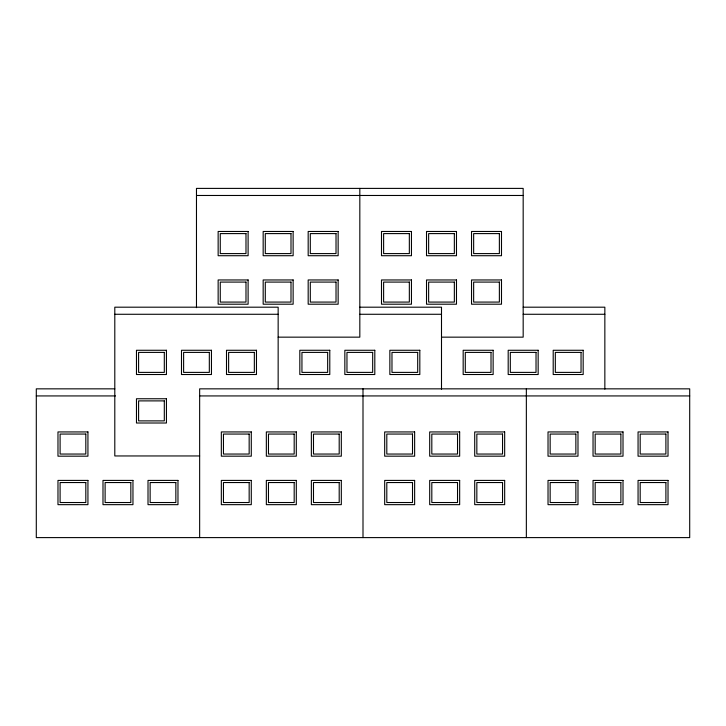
<?xml version="1.0" encoding="UTF-8"?>
<svg xmlns="http://www.w3.org/2000/svg" width="726" height="726" viewBox="0 0 726 726"><rect width="100%" height="100%" fill="white"/><g stroke="black" fill="none" stroke-linecap="round" stroke-linejoin="round"><path stroke-width="1.09" d="M196.474 195.476L523.174 195.476M359.824 307.189L441.499 307.189L441.499 389.2M523.174 307.189L604.849 307.189L604.849 389.127M114.799 314.276L278.149 314.276M359.824 314.276L441.499 314.276M523.174 314.276L604.849 314.276M278.149 337.154L359.824 337.154L359.824 188.397M441.499 337.154L523.174 337.154L523.174 188.397L196.474 188.397L196.474 307.679M114.799 388.846L36.3 388.846L36.3 537.603L689.7 537.603L689.7 388.846L199.65 388.846L199.65 537.603M36.3 395.933L115.498 395.933M199.65 395.933L689.7 395.933M199.65 455.955L114.799 455.955L114.799 307.189L278.149 307.189L278.149 389.2M526.35 388.846L526.35 537.603M363 388.846L363 537.603M248.11 231.476L218.145 231.476L218.145 255.715L248.11 255.715L248.11 231.476M293.132 231.476L263.166 231.476L263.166 255.715L293.132 255.715L293.132 231.476M338.144 231.476L308.178 231.476L308.178 255.715L338.144 255.715L338.144 231.476M411.46 231.476L381.495 231.476L381.495 255.715L411.46 255.715L411.46 231.476M456.482 231.476L426.516 231.476L426.516 255.715L456.482 255.715L456.482 231.476M501.494 231.476L471.528 231.476L471.528 255.715L501.494 255.715L501.494 231.476M245.987 233.6L220.268 233.6L220.268 253.592L245.987 253.592L245.987 233.6M290.999 233.6L265.289 233.6L265.289 253.592L290.999 253.592L290.999 233.6M336.02 233.6L310.301 233.6L310.301 253.592L336.02 253.592L336.02 233.6M409.337 233.6L383.618 233.6L383.618 253.592L409.337 253.592L409.337 233.6M454.349 233.6L428.639 233.6L428.639 253.592L454.349 253.592L454.349 233.6M499.37 233.6L473.651 233.6L473.651 253.592L499.37 253.592L499.37 233.6M248.11 279.964L218.145 279.964L218.145 304.203L248.11 304.203L248.11 279.964M293.132 279.964L263.166 279.964L263.166 304.203L293.132 304.203L293.132 279.964M338.144 279.964L308.178 279.964L308.178 304.203L338.144 304.203L338.144 279.964M411.46 279.964L381.495 279.964L381.495 304.203L411.46 304.203L411.46 279.964M456.482 279.964L426.516 279.964L426.516 304.203L456.482 304.203L456.482 279.964M501.494 279.964L471.528 279.964L471.528 304.203L501.494 304.203L501.494 279.964M245.987 282.087L220.268 282.087L220.268 302.08L245.987 302.08L245.987 282.087M290.999 282.087L265.289 282.087L265.289 302.08L290.999 302.08L290.999 282.087M336.02 282.087L310.301 282.087L310.301 302.08L336.02 302.08L336.02 282.087M409.337 282.087L383.618 282.087L383.618 302.08L409.337 302.08L409.337 282.087M454.349 282.087L428.639 282.087L428.639 302.08L454.349 302.08L454.349 282.087M499.37 282.087L473.651 282.087L473.651 302.08L499.37 302.08L499.37 282.087M166.435 350.277L136.47 350.277L136.47 374.516L166.435 374.516L166.435 350.277M211.457 350.277L181.491 350.277L181.491 374.516L211.457 374.516L211.457 350.277M256.469 350.277L226.503 350.277L226.503 374.516L256.469 374.516L256.469 350.277M329.785 350.277L299.82 350.277L299.82 374.516L329.785 374.516L329.785 350.277M374.807 350.277L344.841 350.277L344.841 374.516L374.807 374.516L374.807 350.277M419.819 350.277L389.853 350.277L389.853 374.516L419.819 374.516L419.819 350.277M493.135 350.277L463.17 350.277L463.17 374.516L493.135 374.516L493.135 350.277M538.157 350.277L508.191 350.277L508.191 374.516L538.157 374.516L538.157 350.277M583.169 350.277L553.203 350.277L553.203 374.516L583.169 374.516L583.169 350.277M164.312 352.4L138.593 352.4L138.593 372.393L164.312 372.393L164.312 352.4M209.324 352.4L183.614 352.4L183.614 372.393L209.324 372.393L209.324 352.4M254.345 352.4L228.626 352.4L228.626 372.393L254.345 372.393L254.345 352.4M327.662 352.4L301.943 352.4L301.943 372.393L327.662 372.393L327.662 352.4M372.674 352.4L346.964 352.4L346.964 372.393L372.674 372.393L372.674 352.4M417.695 352.4L391.976 352.4L391.976 372.393L417.695 372.393L417.695 352.4M491.012 352.4L465.293 352.4L465.293 372.393L491.012 372.393L491.012 352.4M536.024 352.4L510.314 352.4L510.314 372.393L536.024 372.393L536.024 352.4M581.045 352.4L555.326 352.4L555.326 372.393L581.045 372.393L581.045 352.4M166.435 398.755L136.47 398.755L136.47 423.004L166.435 423.004L166.435 398.755M164.312 400.888L138.593 400.888L138.593 420.88L164.312 420.88L164.312 400.888M87.937 431.934L57.98 431.934L57.98 456.173L87.937 456.173L87.937 431.934M251.287 431.934L221.33 431.934L221.33 456.173L251.287 456.173L251.287 431.934M296.308 431.934L266.342 431.934L266.342 456.173L296.308 456.173L296.308 431.934M341.32 431.934L311.363 431.934L311.363 456.173L341.32 456.173L341.32 431.934M414.637 431.934L384.68 431.934L384.68 456.173L414.637 456.173L414.637 431.934M459.658 431.934L429.692 431.934L429.692 456.173L459.658 456.173L459.658 431.934M504.67 431.934L474.713 431.934L474.713 456.173L504.67 456.173L504.67 431.934M577.987 431.934L548.03 431.934L548.03 456.173L577.987 456.173L577.987 431.934M623.008 431.934L593.042 431.934L593.042 456.173L623.008 456.173L623.008 431.934M668.02 431.934L638.063 431.934L638.063 456.173L668.02 456.173L668.02 431.934M85.813 434.057L60.104 434.057L60.104 454.049L85.813 454.049L85.813 434.057M249.163 434.057L223.454 434.057L223.454 454.049L249.163 454.049L249.163 434.057M294.184 434.057L268.466 434.057L268.466 454.049L294.184 454.049L294.184 434.057M339.196 434.057L313.487 434.057L313.487 454.049L339.196 454.049L339.196 434.057M412.513 434.057L386.804 434.057L386.804 454.049L412.513 454.049L412.513 434.057M457.534 434.057L431.816 434.057L431.816 454.049L457.534 454.049L457.534 434.057M502.546 434.057L476.837 434.057L476.837 454.049L502.546 454.049L502.546 434.057M575.863 434.057L550.154 434.057L550.154 454.049L575.863 454.049L575.863 434.057M620.884 434.057L595.166 434.057L595.166 454.049L620.884 454.049L620.884 434.057M665.896 434.057L640.187 434.057L640.187 454.049L665.896 454.049L665.896 434.057M87.937 480.412L57.98 480.412L57.98 504.661L87.937 504.661L87.937 480.412M132.958 480.412L102.992 480.412L102.992 504.661L132.958 504.661L132.958 480.412M177.97 480.412L148.013 480.412L148.013 504.661L177.97 504.661L177.97 480.412M251.287 480.412L221.33 480.412L221.33 504.661L251.287 504.661L251.287 480.412M296.308 480.412L266.342 480.412L266.342 504.661L296.308 504.661L296.308 480.412M341.32 480.412L311.363 480.412L311.363 504.661L341.32 504.661L341.32 480.412M414.637 480.412L384.68 480.412L384.68 504.661L414.637 504.661L414.637 480.412M459.658 480.412L429.692 480.412L429.692 504.661L459.658 504.661L459.658 480.412M504.67 480.412L474.713 480.412L474.713 504.661L504.67 504.661L504.67 480.412M577.987 480.412L548.03 480.412L548.03 504.661L577.987 504.661L577.987 480.412M623.008 480.412L593.042 480.412L593.042 504.661L623.008 504.661L623.008 480.412M668.02 480.412L638.063 480.412L638.063 504.661L668.02 504.661L668.02 480.412M85.813 482.545L60.104 482.545L60.104 502.528L85.813 502.528L85.813 482.545M130.834 482.545L105.116 482.545L105.116 502.528L130.834 502.528L130.834 482.545M175.846 482.545L150.137 482.545L150.137 502.528L175.846 502.528L175.846 482.545M249.163 482.545L223.454 482.545L223.454 502.528L249.163 502.528L249.163 482.545M294.184 482.545L268.466 482.545L268.466 502.528L294.184 502.528L294.184 482.545M339.196 482.545L313.487 482.545L313.487 502.528L339.196 502.528L339.196 482.545M412.513 482.545L386.804 482.545L386.804 502.528L412.513 502.528L412.513 482.545M457.534 482.545L431.816 482.545L431.816 502.528L457.534 502.528L457.534 482.545M502.546 482.545L476.837 482.545L476.837 502.528L502.546 502.528L502.546 482.545M575.863 482.545L550.154 482.545L550.154 502.528L575.863 502.528L575.863 482.545M620.884 482.545L595.166 482.545L595.166 502.528L620.884 502.528L620.884 482.545M665.896 482.545L640.187 482.545L640.187 502.528L665.896 502.528L665.896 482.545"/></g></svg>
